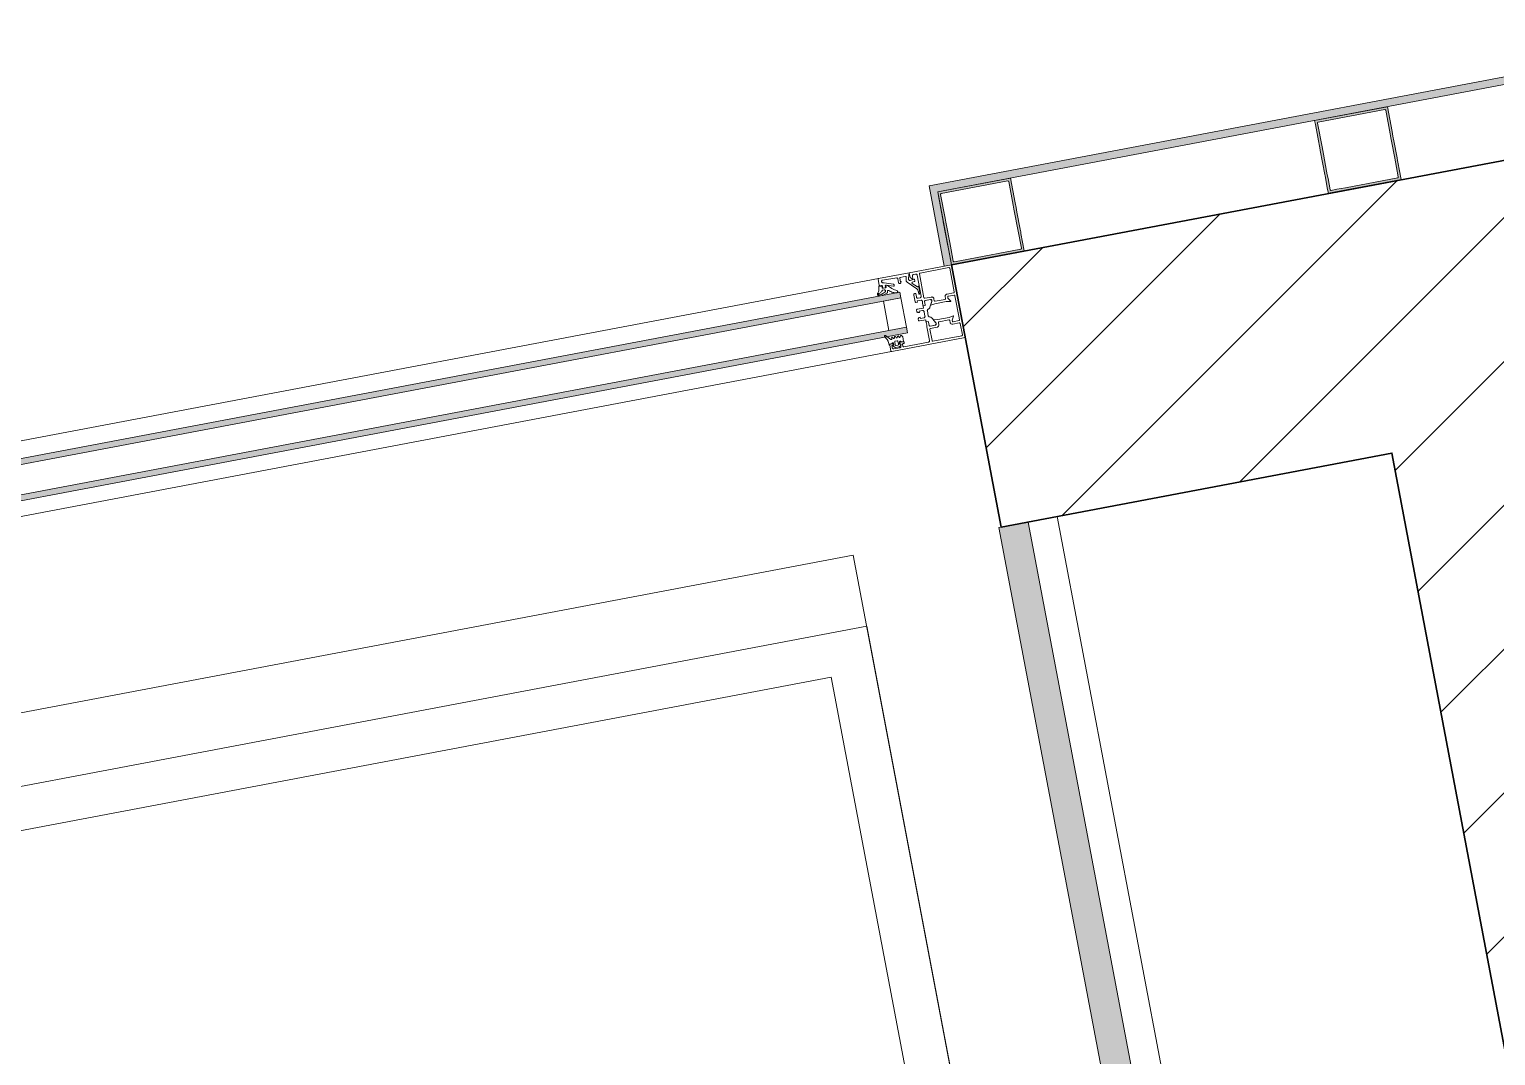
# Model space of a CAD drawing. Header units: centimetres. Extents: x 43491 to 84569, y -30699 to -11680.
# Drawn here: x 44978.7 to 45077.6, y -26191.4 to -26122.1 of the extents above; entities that cross this region are included whole.
import ezdxf

# ---------------------------------------------------------------- set-up
doc = ezdxf.new("R2010")
doc.units = ezdxf.units.CM
doc.header["$LTSCALE"] = 50.8
doc.layers.get('0').update_dxf_attribs({"lineweight": 18})
for name, color, linetype, lineweight in [('0-PROJET-DESSINS CRÉES', 7, 'Continuous', 9), ('0-PROJET-MENUISERIES EXT', 7, 'Continuous', 5), ('0-PROJET-MUR BETON', 7, 'Continuous', 35)]:
    doc.layers.add(name, color=color, linetype=linetype, lineweight=lineweight)

# ---------------------------------------------------------------- blocks, each defined once
blk = doc.blocks.new('Groupe-146-1')
at = {"color": 7, "lineweight": 13, "flags": 128}
for points in [[(6220.689, -48225.78), (6220.492, -48225.817), (6220.474, -48225.824), (6220.46, -48225.838), (6220.452, -48225.856), (6220.452, -48225.876), (6220.497, -48226.111), (6220.556, -48226.1), (6220.531, -48226.169), (6220.523, -48226.19), (6220.509, -48226.208), (6220.49, -48226.221), (6220.468, -48226.229), (6220.446, -48226.23), (6220.423, -48226.224), (6220.404, -48226.213), (6220.388, -48226.196), (6220.377, -48226.176), (6220.324, -48225.898), (6220.317, -48225.88), (6220.304, -48225.866), (6220.287, -48225.858), (6220.268, -48225.857), (6219.3, -48225.996), (6219.275, -48226.005), (6219.252, -48226.021), (6219.235, -48226.043), (6219.225, -48226.069), (6219.222, -48226.096), (6219.227, -48226.124), (6219.24, -48226.149), (6219.259, -48226.169), (6219.283, -48226.183), (6219.31, -48226.19), (6219.338, -48226.188), (6219.391, -48226.178), (6219.397, -48226.178), (6219.403, -48226.177), (6219.408, -48226.178), (6219.4, -48226.177), (6219.408, -48226.178), (6220.038, -48226.281), (6220.038, -48226.281), (6220.056, -48226.288), (6220.071, -48226.302), (6220.079, -48226.321), (6220.085, -48226.352), (6220.084, -48226.371), (6220.077, -48226.389), (6220.064, -48226.403), (6220.046, -48226.41), (6220.027, -48226.411), (6220.027, -48226.411), (6219.538, -48226.331), (6219.538, -48226.331), (6219.519, -48226.332), (6219.502, -48226.339), (6219.488, -48226.353), (6219.481, -48226.371), (6219.481, -48226.39), (6219.495, -48226.464), (6219.495, -48226.483), (6219.487, -48226.501), (6219.473, -48226.515), (6219.455, -48226.522), (6219.357, -48226.541), (6219.337, -48226.541), (6219.319, -48226.533), (6219.306, -48226.519), (6219.299, -48226.501), (6219.28, -48226.403), (6219.273, -48226.385), (6219.259, -48226.371), (6219.241, -48226.363), (6219.221, -48226.363), (6219.123, -48226.382), (6219.104, -48226.381), (6219.086, -48226.374), (6219.072, -48226.36), (6219.065, -48226.342), (6218.99, -48225.949), (6218.991, -48225.929), (6218.998, -48225.911), (6219.012, -48225.898), (6219.03, -48225.89), (6221.094, -48225.5), (6221.112, -48225.598), (6221.101, -48225.6), (6221.081, -48225.609), (6221.066, -48225.625), (6221.06, -48225.645), (6221.039, -48225.916), (6221.041, -48225.943), (6221.05, -48225.969), (6221.066, -48225.991), (6221.087, -48226.009), (6221.112, -48226.02), (6221.139, -48226.023), (6221.166, -48226.02), (6221.433, -48225.944), (6221.445, -48225.946), (6221.454, -48225.954), (6221.471, -48226.042), (6221.471, -48226.06), (6221.464, -48226.078), (6221.452, -48226.091), (6221.435, -48226.099), (6221.314, -48226.133), (6221.297, -48226.141), (6221.285, -48226.155), (6221.278, -48226.173), (6221.279, -48226.192), (6221.286, -48226.209), (6221.299, -48226.222), (6221.649, -48226.46), (6221.66, -48226.463), (6221.671, -48226.459), (6221.679, -48226.45), (6221.703, -48226.409), (6221.708, -48226.403), (6221.712, -48226.401), (6221.717, -48226.401), (6221.721, -48226.404), (6221.724, -48226.411), (6221.785, -48226.733), (6221.785, -48226.746), (6221.78, -48226.757), (6221.771, -48226.766), (6221.76, -48226.791), (6221.76, -48226.817), (6221.78, -48226.92), (6221.78, -48226.931), (6221.776, -48226.94), (6221.769, -48226.947), (6221.76, -48226.951), (6221.751, -48226.95), (6221.742, -48226.947), (6221.735, -48226.94), (6221.731, -48226.929), (6221.694, -48226.737), (6221.681, -48226.689), (6221.661, -48226.643), (6221.628, -48226.607), (6221.587, -48226.576), (6221.549, -48226.549), (6220.948, -48226.14), (6220.924, -48226.119), (6220.905, -48226.095), (6220.891, -48226.066), (6220.884, -48226.036), (6220.883, -48226.005), (6220.898, -48225.804), (6220.896, -48225.786), (6220.888, -48225.77), (6220.874, -48225.758), (6220.857, -48225.751), (6220.839, -48225.751)], [(6222.292, -48229.14), (6222.273, -48229.042), (6222.238, -48228.855), (6222.239, -48228.84), (6222.248, -48228.827), (6222.262, -48228.82), (6222.36, -48228.802), (6222.376, -48228.803), (6222.388, -48228.812), (6222.395, -48228.826), (6222.44, -48229.061), (6222.447, -48229.079), (6222.461, -48229.093), (6222.479, -48229.101), (6222.498, -48229.101), (6222.881, -48229.029), (6222.899, -48229.021), (6222.913, -48229.008), (6222.921, -48228.99), (6222.921, -48228.97), (6222.908, -48228.901), (6222.727, -48228.691), (6222.725, -48228.685), (6222.725, -48228.678), (6222.729, -48228.673), (6222.735, -48228.67), (6222.739, -48228.669), (6223.026, -48228.665), (6223.793, -48228.52), (6224.061, -48228.419), (6224.065, -48228.418), (6224.072, -48228.418), (6224.077, -48228.422), (6224.081, -48228.428), (6224.081, -48228.435), (6223.989, -48228.697), (6224.002, -48228.765), (6224.009, -48228.784), (6224.023, -48228.797), (6224.041, -48228.805), (6224.06, -48228.805), (6224.444, -48228.733), (6224.462, -48228.725), (6224.476, -48228.712), (6224.483, -48228.694), (6224.483, -48228.674), (6224.439, -48228.438), (6224.221, -48227.289), (6224.176, -48227.053), (6224.169, -48227.035), (6224.155, -48227.021), (6224.137, -48227.013), (6224.118, -48227.013), (6223.735, -48227.086), (6223.717, -48227.093), (6223.703, -48227.107), (6223.695, -48227.125), (6223.695, -48227.144), (6223.708, -48227.213), (6223.889, -48227.423), (6223.891, -48227.43), (6223.891, -48227.436), (6223.887, -48227.442), (6223.881, -48227.445), (6223.877, -48227.445), (6223.59, -48227.449), (6222.823, -48227.594), (6222.555, -48227.696), (6222.551, -48227.697), (6222.544, -48227.696), (6222.539, -48227.692), (6222.536, -48227.686), (6222.536, -48227.68), (6222.627, -48227.418), (6222.614, -48227.349), (6222.607, -48227.331), (6222.593, -48227.317), (6222.575, -48227.309), (6222.556, -48227.309), (6222.173, -48227.382), (6222.154, -48227.389), (6222.141, -48227.403), (6222.133, -48227.421), (6222.133, -48227.44), (6222.177, -48227.676), (6222.176, -48227.691), (6222.167, -48227.704), (6222.153, -48227.711), (6222.055, -48227.73), (6222.04, -48227.728), (6222.027, -48227.72), (6222.02, -48227.706), (6221.985, -48227.519), (6221.989, -48227.517), (6221.998, -48227.504), (6221.999, -48227.488), (6221.991, -48227.444), (6221.984, -48227.43), (6221.971, -48227.421), (6221.966, -48227.421), (6221.961, -48227.391), (6221.953, -48227.373), (6221.94, -48227.359), (6221.922, -48227.352), (6221.902, -48227.351), (6221.627, -48227.404), (6221.642, -48227.482), (6221.544, -48227.501), (6221.528, -48227.501), (6221.513, -48227.497), (6221.5, -48227.488), (6221.491, -48227.476), (6221.485, -48227.461), (6221.402, -48227.019), (6221.4, -48226.997), (6221.403, -48226.974), (6221.411, -48226.954), (6221.424, -48226.935), (6221.44, -48226.92), (6221.46, -48226.909), (6221.481, -48226.902), (6221.53, -48226.893), (6221.577, -48227.138), (6221.583, -48227.16), (6221.595, -48227.179), (6221.61, -48227.196), (6221.628, -48227.208), (6221.649, -48227.216), (6221.671, -48227.22), (6221.694, -48227.218), (6221.821, -48227.194), (6221.843, -48227.187), (6221.862, -48227.176), (6221.879, -48227.161), (6221.891, -48227.142), (6221.899, -48227.121), (6221.903, -48227.099), (6221.901, -48227.077), (6221.635, -48225.672), (6221.628, -48225.65), (6221.617, -48225.631), (6221.602, -48225.615), (6221.583, -48225.602), (6221.563, -48225.594), (6221.54, -48225.591), (6221.518, -48225.592), (6221.39, -48225.616), (6221.369, -48225.623), (6221.35, -48225.634), (6221.333, -48225.649), (6221.321, -48225.668), (6221.312, -48225.689), (6221.309, -48225.711), (6221.311, -48225.733), (6221.344, -48225.91), (6221.285, -48225.921), (6221.157, -48225.834), (6221.094, -48225.5), (6223.943, -48224.96), (6223.993, -48225.225), (6224.319, -48226.945), (6224.324, -48226.974), (6224.631, -48228.595), (6224.65, -48228.694), (6224.823, -48229.607), (6224.873, -48229.873), (6219.911, -48230.812), (6219.892, -48230.812), (6219.874, -48230.805), (6219.86, -48230.791), (6219.853, -48230.773), (6219.779, -48230.38), (6219.779, -48230.36), (6219.786, -48230.342), (6219.8, -48230.328), (6219.818, -48230.321), (6219.946, -48230.297), (6219.966, -48230.297), (6219.984, -48230.305), (6219.997, -48230.319), (6220.005, -48230.337), (6220.014, -48230.386), (6219.916, -48230.404), (6219.943, -48230.552), (6219.952, -48230.577), (6219.966, -48230.598), (6219.985, -48230.616), (6220.009, -48230.628), (6220.034, -48230.633), (6220.06, -48230.631), (6220.453, -48230.557), (6220.478, -48230.549), (6220.5, -48230.535), (6220.517, -48230.515), (6220.529, -48230.492), (6220.534, -48230.466), (6220.533, -48230.44), (6220.505, -48230.293), (6220.407, -48230.311), (6220.398, -48230.262), (6220.398, -48230.243), (6220.405, -48230.225), (6220.419, -48230.211), (6220.437, -48230.204), (6220.693, -48230.155), (6220.712, -48230.156), (6220.73, -48230.163), (6220.744, -48230.177), (6220.751, -48230.195), (6220.755, -48230.215), (6220.755, -48230.234), (6220.747, -48230.252), (6220.733, -48230.266), (6220.715, -48230.273), (6220.686, -48230.279), (6220.668, -48230.286), (6220.654, -48230.3), (6220.646, -48230.318), (6220.646, -48230.337), (6220.668, -48230.455), (6220.675, -48230.473), (6220.689, -48230.487), (6220.707, -48230.495), (6220.727, -48230.495), (6222.387, -48230.181), (6222.412, -48230.173), (6222.434, -48230.158), (6222.451, -48230.139), (6222.463, -48230.115), (6222.468, -48230.09), (6222.467, -48230.064)], [(6221.794, -48225.54), (6221.785, -48225.552), (6221.781, -48225.568), (6221.781, -48225.583), (6222.084, -48227.185), (6222.092, -48227.203), (6222.105, -48227.217), (6222.123, -48227.224), (6222.143, -48227.225), (6222.585, -48227.141), (6222.618, -48227.138), (6222.652, -48227.143), (6222.683, -48227.155), (6222.711, -48227.174), (6222.734, -48227.199), (6222.75, -48227.228), (6222.76, -48227.26), (6222.784, -48227.388), (6222.792, -48227.406), (6222.805, -48227.42), (6222.823, -48227.428), (6222.843, -48227.428), (6223.511, -48227.301), (6223.529, -48227.294), (6223.543, -48227.28), (6223.551, -48227.262), (6223.551, -48227.243), (6223.527, -48227.115), (6223.524, -48227.082), (6223.529, -48227.048), (6223.541, -48227.017), (6223.56, -48226.989), (6223.585, -48226.967), (6223.614, -48226.95), (6223.646, -48226.94), (6224.088, -48226.856), (6224.106, -48226.849), (6224.12, -48226.835), (6224.128, -48226.817), (6224.128, -48226.798), (6223.825, -48225.196), (6223.819, -48225.181), (6223.81, -48225.169), (6223.797, -48225.16), (6223.782, -48225.156), (6223.766, -48225.156), (6221.821, -48225.525), (6221.806, -48225.53)], [(6219.08, -48226.404), (6219.067, -48226.408), (6219.056, -48226.418), (6219.052, -48226.432), (6219.049, -48226.529), (6219.049, -48226.61), (6219.046, -48226.668), (6219.037, -48226.725), (6219.021, -48226.781), (6218.998, -48226.835), (6218.97, -48226.885), (6218.964, -48226.893), (6218.954, -48226.919), (6218.949, -48226.946), (6218.951, -48226.974), (6218.959, -48227.001), (6218.974, -48227.025), (6218.993, -48227.045), (6219.017, -48227.06), (6219.043, -48227.069), (6219.071, -48227.072), (6219.098, -48227.068), (6219.263, -48227.037), (6219.292, -48227.03), (6219.319, -48227.021), (6219.346, -48227.009), (6219.575, -48226.89), (6219.596, -48226.875), (6219.613, -48226.856), (6219.624, -48226.833), (6219.629, -48226.808), (6219.628, -48226.782), (6219.623, -48226.76), (6219.623, -48226.74), (6219.629, -48226.722), (6219.642, -48226.707), (6219.659, -48226.697), (6219.678, -48226.693), (6219.697, -48226.697), (6219.714, -48226.706), (6219.78, -48226.744), (6219.848, -48226.777), (6219.919, -48226.804), (6219.992, -48226.826), (6220.066, -48226.842), (6220.141, -48226.852), (6220.192, -48226.855), (6220.208, -48226.855), (6220.225, -48226.854), (6220.241, -48226.852), (6220.261, -48226.848), (6220.281, -48226.841), (6220.299, -48226.827), (6220.311, -48226.809), (6220.317, -48226.788), (6220.317, -48226.766), (6220.309, -48226.746), (6220.296, -48226.728), (6220.278, -48226.716), (6220.186, -48226.686), (6220.093, -48226.649), (6220.003, -48226.606), (6219.916, -48226.556), (6219.838, -48226.505), (6219.79, -48226.469), (6219.706, -48226.414), (6219.619, -48226.364), (6219.558, -48226.335), (6219.548, -48226.333), (6219.539, -48226.334), (6219.53, -48226.338), (6219.523, -48226.345), (6219.518, -48226.354), (6219.517, -48226.363), (6219.538, -48226.476), (6219.538, -48226.488), (6219.533, -48226.499), (6219.525, -48226.507), (6219.514, -48226.511), (6219.298, -48226.552), (6219.285, -48226.552), (6219.273, -48226.545), (6219.265, -48226.535), (6219.263, -48226.522), (6219.259, -48226.435), (6219.255, -48226.421), (6219.245, -48226.41), (6219.23, -48226.406)], [(6219.264, -48226.719), (6219.278, -48226.701), (6219.297, -48226.688), (6219.318, -48226.681), (6219.407, -48226.664), (6219.429, -48226.663), (6219.452, -48226.668), (6219.471, -48226.68), (6219.487, -48226.696), (6219.497, -48226.717), (6219.501, -48226.739), (6219.499, -48226.762), (6219.491, -48226.783), (6219.477, -48226.801), (6219.458, -48226.814), (6219.245, -48226.946), (6219.228, -48226.955), (6219.211, -48226.963), (6219.193, -48226.969), (6219.088, -48226.998), (6219.07, -48227.002), (6219.052, -48226.999), (6219.036, -48226.989), (6219.025, -48226.974), (6219.02, -48226.957), (6219.021, -48226.938), (6219.03, -48226.922), (6219.043, -48226.909), (6219.06, -48226.903), (6219.106, -48226.881), (6219.149, -48226.853), (6219.188, -48226.82), (6219.223, -48226.782), (6219.252, -48226.74)], [(6222.153, -48227.711), (6222.167, -48227.704), (6222.176, -48227.691), (6222.177, -48227.676), (6222.133, -48227.44), (6222.133, -48227.421), (6222.141, -48227.403), (6222.154, -48227.389), (6222.173, -48227.382), (6222.521, -48227.316), (6222.549, -48227.319), (6222.575, -48227.329), (6222.598, -48227.347), (6222.614, -48227.37), (6222.623, -48227.397), (6222.625, -48227.426), (6222.618, -48227.453), (6222.488, -48227.824), (6222.476, -48227.859), (6222.458, -48227.89), (6222.433, -48227.916), (6222.348, -48227.984), (6222.33, -48228.004), (6222.319, -48228.027), (6222.313, -48228.053), (6222.315, -48228.079), (6222.376, -48228.4), (6222.384, -48228.425), (6222.398, -48228.447), (6222.418, -48228.464), (6222.441, -48228.476), (6222.546, -48228.509), (6222.578, -48228.524), (6222.606, -48228.546), (6222.63, -48228.574), (6222.886, -48228.872), (6222.903, -48228.895), (6222.912, -48228.922), (6222.913, -48228.95), (6222.907, -48228.978), (6222.892, -48229.003), (6222.872, -48229.022), (6222.846, -48229.035), (6222.498, -48229.101), (6222.479, -48229.101), (6222.461, -48229.093), (6222.447, -48229.079), (6222.44, -48229.061), (6222.395, -48228.826), (6222.388, -48228.812), (6222.376, -48228.803), (6222.36, -48228.802), (6222.281, -48228.817), (6222.262, -48228.816), (6222.244, -48228.809), (6222.23, -48228.795), (6222.223, -48228.777), (6222.203, -48228.674), (6221.781, -48228.754), (6221.761, -48228.753), (6221.744, -48228.746), (6221.73, -48228.732), (6221.723, -48228.714), (6221.707, -48228.632), (6221.706, -48228.606), (6221.711, -48228.58), (6221.723, -48228.557), (6221.74, -48228.538), (6221.762, -48228.523), (6221.833, -48228.489), (6221.851, -48228.588), (6222.077, -48228.545), (6222.102, -48228.537), (6222.124, -48228.522), (6222.141, -48228.503), (6222.153, -48228.48), (6222.158, -48228.454), (6222.157, -48228.428), (6222.101, -48228.133), (6222.093, -48228.108), (6222.079, -48228.086), (6222.059, -48228.069), (6222.036, -48228.057), (6222.01, -48228.052), (6221.984, -48228.053), (6221.758, -48228.096), (6221.777, -48228.195), (6221.699, -48228.189), (6221.673, -48228.183), (6221.65, -48228.172), (6221.63, -48228.154), (6221.616, -48228.132), (6221.608, -48228.108), (6221.592, -48228.026), (6221.592, -48228.006), (6221.6, -48227.988), (6221.614, -48227.975), (6221.632, -48227.967), (6222.055, -48227.887), (6222.035, -48227.784), (6222.035, -48227.765), (6222.043, -48227.747), (6222.057, -48227.733), (6222.075, -48227.726)], [(6223.031, -48229.148), (6223.002, -48229.165), (6222.97, -48229.175), (6222.528, -48229.258), (6222.51, -48229.266), (6222.496, -48229.279), (6222.488, -48229.297), (6222.488, -48229.317), (6222.633, -48230.083), (6222.641, -48230.101), (6222.654, -48230.115), (6222.672, -48230.123), (6222.692, -48230.123), (6224.637, -48229.755), (6224.655, -48229.747), (6224.669, -48229.734), (6224.677, -48229.716), (6224.677, -48229.696), (6224.532, -48228.93), (6224.525, -48228.912), (6224.511, -48228.898), (6224.493, -48228.89), (6224.473, -48228.89), (6224.031, -48228.974), (6223.998, -48228.976), (6223.965, -48228.971), (6223.933, -48228.959), (6223.905, -48228.94), (6223.883, -48228.915), (6223.866, -48228.886), (6223.856, -48228.854), (6223.832, -48228.726), (6223.824, -48228.708), (6223.811, -48228.694), (6223.793, -48228.687), (6223.773, -48228.687), (6223.105, -48228.813), (6223.087, -48228.82), (6223.073, -48228.834), (6223.066, -48228.852), (6223.065, -48228.872), (6223.09, -48228.999), (6223.092, -48229.033), (6223.087, -48229.066), (6223.075, -48229.097), (6223.056, -48229.125)], [(6222.97, -48229.175), (6222.528, -48229.258), (6222.51, -48229.266), (6222.496, -48229.279), (6222.488, -48229.297), (6222.488, -48229.317), (6222.633, -48230.083), (6222.641, -48230.101), (6222.654, -48230.115), (6222.672, -48230.123), (6222.692, -48230.123), (6224.637, -48229.755), (6224.655, -48229.747), (6224.669, -48229.734), (6224.677, -48229.716), (6224.677, -48229.696), (6224.532, -48228.93), (6224.525, -48228.912), (6224.511, -48228.898), (6224.493, -48228.89), (6224.473, -48228.89), (6224.031, -48228.974), (6223.998, -48228.976), (6223.965, -48228.971), (6223.933, -48228.959), (6223.905, -48228.94), (6223.883, -48228.915), (6223.866, -48228.886), (6223.856, -48228.854), (6223.832, -48228.726), (6223.824, -48228.708), (6223.811, -48228.694), (6223.793, -48228.687), (6223.773, -48228.687), (6223.105, -48228.813), (6223.087, -48228.82), (6223.073, -48228.834), (6223.066, -48228.852), (6223.065, -48228.872), (6223.09, -48228.999), (6223.092, -48229.033), (6223.087, -48229.066), (6223.075, -48229.097), (6223.056, -48229.125), (6223.031, -48229.148), (6223.002, -48229.165)]]:
    blk.add_lwpolyline(points, close=True, dxfattribs=at)
at = {"lineweight": 13}
for points in [[(6219.734, -48230.361, 0), (6219.738, -48230.369, 0), (6219.742, -48230.376, 0), (6219.748, -48230.382, 0), (6219.756, -48230.386, 0), (6219.764, -48230.389, 0), (6219.772, -48230.39, 0), (6219.78, -48230.389, 0), (6219.766, -48230.311, 0), (6219.933, -48230.279, 0), (6219.932, -48230.273, 0), (6219.932, -48230.264, 0), (6219.934, -48230.255, 0), (6219.937, -48230.247, 0), (6219.942, -48230.239, 0), (6219.948, -48230.233, 0), (6219.955, -48230.228, 0), (6219.963, -48230.224, 0), (6219.971, -48230.221, 0), (6219.98, -48230.22, 0), (6219.989, -48230.22, 0), (6219.997, -48230.222, 0), (6220.006, -48230.226, 0), (6220.013, -48230.231, 0), (6220.019, -48230.237, 0), (6220.025, -48230.244, 0), (6220.028, -48230.252, 0), (6220.031, -48230.261, 0), (6220.055, -48230.388, 0), (6220.016, -48230.396, 0), (6220.009, -48230.398, 0), (6220.003, -48230.401, 0), (6219.998, -48230.406, 0), (6219.994, -48230.412, 0), (6219.992, -48230.419, 0), (6219.991, -48230.426, 0), (6219.992, -48230.433, 0), (6219.995, -48230.44, 0), (6219.999, -48230.445, 0), (6220.004, -48230.45, 0), (6220.126, -48230.533, 0), (6220.135, -48230.538, 0), (6220.144, -48230.541, 0), (6220.154, -48230.542, 0), (6220.164, -48230.541, 0), (6220.422, -48230.492, 0), (6220.432, -48230.489, 0), (6220.44, -48230.484, 0), (6220.448, -48230.478, 0), (6220.454, -48230.471, 0), (6220.537, -48230.349, 0), (6220.541, -48230.343, 0), (6220.542, -48230.336, 0), (6220.542, -48230.329, 0), (6220.541, -48230.322, 0), (6220.538, -48230.316, 0), (6220.533, -48230.31, 0), (6220.527, -48230.306, 0), (6220.521, -48230.303, 0), (6220.514, -48230.302, 0), (6220.507, -48230.303, 0), (6220.468, -48230.31, 0), (6220.443, -48230.182, 0), (6220.443, -48230.174, 0), (6220.443, -48230.165, 0), (6220.446, -48230.156, 0), (6220.449, -48230.148, 0), (6220.454, -48230.141, 0), (6220.461, -48230.135, 0), (6220.468, -48230.13, 0), (6220.476, -48230.126, 0), (6220.484, -48230.124, 0), (6220.493, -48230.123, 0), (6220.502, -48230.124, 0), (6220.511, -48230.126, 0), (6220.519, -48230.13, 0), (6220.526, -48230.136, 0), (6220.532, -48230.142, 0), (6220.537, -48230.149, 0), (6220.54, -48230.157, 0), (6220.542, -48230.164, 0), (6220.709, -48230.132, 0), (6220.651, -48229.828, 0), (6220.567, -48229.74, 0), (6220.561, -48229.735, 0), (6220.554, -48229.731, 0), (6220.546, -48229.728, 0), (6220.538, -48229.728, 0), (6220.53, -48229.728, 0), (6220.522, -48229.731, 0), (6220.515, -48229.735, 0), (6220.509, -48229.74, 0), (6220.504, -48229.746, 0), (6220.501, -48229.753, 0), (6220.498, -48229.761, 0), (6220.487, -48229.832, 0), (6220.485, -48229.84, 0), (6220.481, -48229.847, 0), (6220.476, -48229.853, 0), (6220.47, -48229.859, 0), (6220.462, -48229.863, 0), (6220.455, -48229.865, 0), (6220.446, -48229.866, 0), (6220.438, -48229.865, 0), (6220.431, -48229.862, 0), (6220.424, -48229.858, 0), (6220.418, -48229.853, 0), (6220.413, -48229.846, 0), (6220.376, -48229.784, 0), (6220.371, -48229.778, 0), (6220.365, -48229.772, 0), (6220.358, -48229.768, 0), (6220.35, -48229.766, 0), (6220.342, -48229.765, 0), (6220.334, -48229.765, 0), (6220.326, -48229.768, 0), (6220.319, -48229.772, 0), (6220.313, -48229.777, 0), (6220.308, -48229.783, 0), (6220.304, -48229.79, 0), (6220.302, -48229.798, 0), (6220.29, -48229.869, 0), (6220.288, -48229.877, 0), (6220.284, -48229.884, 0), (6220.279, -48229.891, 0), (6220.273, -48229.896, 0), (6220.266, -48229.9, 0), (6220.258, -48229.902, 0), (6220.25, -48229.903, 0), (6220.242, -48229.902, 0), (6220.234, -48229.899, 0), (6220.227, -48229.895, 0), (6220.221, -48229.89, 0), (6220.216, -48229.883, 0), (6220.179, -48229.821, 0), (6220.174, -48229.815, 0), (6220.168, -48229.81, 0), (6220.161, -48229.805, 0), (6220.154, -48229.803, 0), (6220.146, -48229.802, 0), (6220.137, -48229.803, 0), (6220.13, -48229.805, 0), (6220.123, -48229.809, 0), (6220.116, -48229.814, 0), (6220.111, -48229.82, 0), (6220.108, -48229.828, 0), (6220.105, -48229.835, 0), (6220.094, -48229.906, 0), (6220.092, -48229.914, 0), (6220.088, -48229.922, 0), (6220.083, -48229.928, 0), (6220.077, -48229.933, 0), (6220.069, -48229.937, 0), (6220.062, -48229.939, 0), (6220.053, -48229.94, 0), (6220.045, -48229.939, 0), (6220.038, -48229.936, 0), (6220.031, -48229.932, 0), (6220.025, -48229.927, 0), (6220.02, -48229.92, 0), (6219.983, -48229.859, 0), (6219.978, -48229.852, 0), (6219.972, -48229.847, 0), (6219.965, -48229.843, 0), (6219.958, -48229.84, 0), (6219.95, -48229.839, 0), (6219.942, -48229.84, 0), (6219.934, -48229.842, 0), (6219.927, -48229.845, 0), (6219.921, -48229.85, 0), (6219.916, -48229.856, 0), (6219.912, -48229.863, 0), (6219.909, -48229.871, 0), (6219.908, -48229.879, 0), (6219.909, -48229.887, 0), (6219.922, -48229.957, 0), (6219.923, -48229.964, 0), (6219.923, -48229.972, 0), (6219.92, -48229.981, 0), (6219.917, -48229.989, 0), (6219.912, -48229.996, 0), (6219.906, -48230.002, 0), (6219.9, -48230.007, 0), (6219.892, -48230.011, 0), (6219.884, -48230.014, 0), (6219.875, -48230.015, 0), (6219.867, -48230.014, 0), (6219.858, -48230.013, 0), (6219.85, -48230.009, 0), (6219.843, -48230.005, 0), (6219.483, -48229.736, 0), (6219.477, -48229.732, 0), (6219.469, -48229.73, 0), (6219.462, -48229.728, 0), (6219.454, -48229.729, 0), (6219.446, -48229.73, 0), (6219.439, -48229.734, 0), (6219.433, -48229.738, 0), (6219.427, -48229.744, 0), (6219.423, -48229.751, 0), (6219.421, -48229.758, 0), (6219.419, -48229.766, 0), (6219.42, -48229.773, 0), (6219.421, -48229.781, 0), (6219.424, -48229.788, 0), (6219.429, -48229.794, 0), (6219.588, -48229.979, 0), (6219.604, -48229.999, 0), (6219.618, -48230.019, 0), (6219.631, -48230.04, 0), (6219.643, -48230.062, 0), (6219.654, -48230.085, 0), (6219.662, -48230.108, 0), (6219.67, -48230.132, 0), (6219.734, -48230.361, 0)], [(6220.153, -48230.37, 0), (6220.116, -48230.173, 0), (6220.115, -48230.164, 0), (6220.116, -48230.156, 0), (6220.118, -48230.147, 0), (6220.122, -48230.139, 0), (6220.126, -48230.132, 0), (6220.133, -48230.126, 0), (6220.14, -48230.121, 0), (6220.147, -48230.117, 0), (6220.156, -48230.115, 0), (6220.274, -48230.092, 0), (6220.282, -48230.091, 0), (6220.291, -48230.092, 0), (6220.3, -48230.094, 0), (6220.308, -48230.098, 0), (6220.315, -48230.103, 0), (6220.321, -48230.109, 0), (6220.326, -48230.116, 0), (6220.33, -48230.124, 0), (6220.332, -48230.132, 0), (6220.369, -48230.329, 0), (6220.37, -48230.337, 0), (6220.37, -48230.346, 0), (6220.367, -48230.354, 0), (6220.364, -48230.362, 0), (6220.359, -48230.37, 0), (6220.353, -48230.376, 0), (6220.346, -48230.381, 0), (6220.338, -48230.385, 0), (6220.33, -48230.387, 0), (6220.212, -48230.409, 0), (6220.203, -48230.41, 0), (6220.194, -48230.41, 0), (6220.186, -48230.408, 0), (6220.178, -48230.404, 0), (6220.171, -48230.399, 0), (6220.164, -48230.393, 0), (6220.159, -48230.386, 0), (6220.156, -48230.378, 0), (6220.153, -48230.37, 0)]]:
    blk.add_polyline3d(points, dxfattribs=at)
blk = doc.blocks.new('Groupe-147-1')
at = {"color": 7, "lineweight": 13, "flags": 128}
blk.add_lwpolyline([(6219.263, -48226.522), (6219.265, -48226.535), (6219.273, -48226.545), (6219.285, -48226.552), (6219.298, -48226.552)], dxfattribs=at)
blk.add_blockref('Groupe-146-1', (0, 0))
blk = doc.blocks.new('Groupe-176-1')
at = {"layer": '0-PROJET-DESSINS CRÉES', "color": 253, "linetype": 'Continuous', "lineweight": 5, "flags": 128}
for points in [[(6217.319, -48244.553), (6236.137, -48343.925), (6029.805, -48382.999), (6010.986, -48283.628)], [(6218.227, -48249.347), (6235.23, -48339.13), (6033.81, -48377.275), (6016.807, -48287.492)], [(6215.824, -48252.782), (6231.737, -48336.812), (6036.212, -48373.84), (6020.299, -48289.81)]]:
    blk.add_lwpolyline(points, close=True, dxfattribs=at)

msp = doc.modelspace()

# ---------------------------------------------------------------- hatches: boundary and pattern name
at = {"linetype": 'Continuous', "lineweight": 0}
h = msp.add_hatch(color=7, dxfattribs=at)
h.paths.add_polyline_path([(45070.261, -26127.344), (45070.577, -26129.014), (45070.637, -26129.329), (45070.696, -26129.643), (45070.914, -26130.793), (45070.949, -26130.979), (45070.968, -26131.078), (45071.191, -26132.257), (45066.28, -26133.187), (45066.23, -26132.922), (45066.057, -26132.008), (45066.038, -26131.91), (45065.731, -26130.288), (45065.726, -26130.259), (45065.4, -26128.539), (45065.35, -26128.274)])
h.paths.add_polyline_path([(45067.432, -26132.806), (45070.955, -26132.139), (45070.973, -26132.131), (45070.987, -26132.118), (45070.995, -26132.1), (45070.995, -26132.08), (45070.757, -26130.823), (45070.539, -26129.673), (45070.495, -26129.437), (45070.446, -26129.182), (45070.143, -26127.58), (45070.138, -26127.565), (45070.128, -26127.553), (45070.115, -26127.544), (45070.1, -26127.54), (45070.084, -26127.54), (45065.586, -26128.392), (45065.571, -26128.398), (45065.559, -26128.407), (45065.55, -26128.42), (45065.546, -26128.435), (45065.546, -26128.451), (45065.849, -26130.052), (45065.898, -26130.308), (45065.942, -26130.544), (45066.16, -26131.693), (45066.205, -26131.929), (45066.253, -26132.184), (45066.398, -26132.951), (45066.406, -26132.969), (45066.419, -26132.983), (45066.437, -26132.99), (45066.457, -26132.991), (45066.843, -26132.917)])
h = msp.add_hatch(color=7, dxfattribs=at)
h.paths.add_polyline_path([(45044.835, -26132.159), (45045.151, -26133.829), (45045.211, -26134.144), (45045.27, -26134.458), (45045.488, -26135.608), (45045.523, -26135.794), (45045.542, -26135.893), (45045.765, -26137.072), (45040.854, -26138.002), (45040.804, -26137.737), (45040.631, -26136.823), (45040.612, -26136.725), (45040.305, -26135.103), (45040.3, -26135.074), (45039.974, -26133.354), (45039.924, -26133.089)])
h.paths.add_polyline_path([(45042.006, -26137.621), (45045.529, -26136.954), (45045.547, -26136.946), (45045.561, -26136.933), (45045.569, -26136.915), (45045.569, -26136.895), (45045.331, -26135.638), (45045.113, -26134.488), (45045.069, -26134.252), (45045.02, -26133.997), (45044.717, -26132.395), (45044.712, -26132.38), (45044.702, -26132.368), (45044.689, -26132.359), (45044.674, -26132.355), (45044.658, -26132.355), (45040.16, -26133.207), (45040.145, -26133.213), (45040.133, -26133.222), (45040.124, -26133.235), (45040.12, -26133.25), (45040.12, -26133.266), (45040.423, -26134.867), (45040.472, -26135.123), (45040.516, -26135.359), (45040.734, -26136.508), (45040.779, -26136.744), (45040.827, -26136.999), (45040.972, -26137.766), (45040.98, -26137.784), (45040.993, -26137.798), (45041.011, -26137.805), (45041.031, -26137.806), (45041.417, -26137.732)])
at = {"layer": '0-PROJET-DESSINS CRÉES', "linetype": 'Continuous', "lineweight": 0}
msp.add_hatch(color=252, dxfattribs=at).paths.add_polyline_path([(45067.132, -26277.588), (45044.055, -26155.735), (45046.02, -26155.363), (45069.097, -26277.215)])
at = {"layer": '0-PROJET-MENUISERIES EXT', "linetype": 'Continuous', "lineweight": 0}
for color, points in [(7, [(45039.34, -26132.692), (45040.363, -26138.095), (45040.854, -26138.002), (45039.924, -26133.089), (45095.232, -26122.615), (45095.139, -26122.124)]), (254, [(45037.368, -26139.854), (44881.656, -26169.342), (44881.729, -26169.73), (45037.441, -26140.241)]), (254, [(45037.815, -26142.217), (44882.103, -26171.705), (44882.177, -26172.093), (45037.889, -26142.605)])]:
    msp.add_hatch(color=color, dxfattribs=at).paths.add_polyline_path(points)
at = {"layer": '0-PROJET-MUR BETON', "linetype": 'Continuous', "lineweight": 5}
h = msp.add_hatch(dxfattribs=at)
h.set_pattern_fill('hachure A', style=0, pattern_type=2)
h.set_pattern_definition([(45, (38816.9114, 22086.9576), (5.2916667, -4.4097222), [])])
h.paths.add_polyline_path([(45070.635, -26295.258), (45121.544, -26285.618), (45091.783, -26128.376), (45040.858, -26138.02), (45044.207, -26155.706), (45070.561, -26150.715), (45093.637, -26272.568), (45067.283, -26277.559), (45070.673, -26295.458)])

# ---------------------------------------------------------------- linework, layer by layer
at = {"color": 7, "lineweight": 13, "flags": 128}
for points in [[(45070.261, -26127.344), (45070.577, -26129.014), (45070.637, -26129.329), (45070.696, -26129.643), (45070.914, -26130.793), (45070.949, -26130.979), (45070.968, -26131.078), (45071.191, -26132.257), (45066.28, -26133.187), (45066.23, -26132.922), (45066.057, -26132.008), (45066.038, -26131.91), (45065.731, -26130.288), (45065.726, -26130.259), (45065.4, -26128.539), (45065.35, -26128.274)], [(45067.432, -26132.806), (45070.955, -26132.139), (45070.973, -26132.131), (45070.987, -26132.118), (45070.995, -26132.1), (45070.995, -26132.08), (45070.757, -26130.823), (45070.539, -26129.673), (45070.495, -26129.437), (45070.446, -26129.182), (45070.143, -26127.58), (45070.138, -26127.565), (45070.128, -26127.553), (45070.115, -26127.544), (45070.1, -26127.54), (45070.084, -26127.54), (45065.586, -26128.392), (45065.571, -26128.398), (45065.559, -26128.407), (45065.55, -26128.42), (45065.546, -26128.435), (45065.546, -26128.451), (45065.849, -26130.052), (45065.898, -26130.308), (45065.942, -26130.544), (45066.16, -26131.693), (45066.205, -26131.929), (45066.253, -26132.184), (45066.398, -26132.951), (45066.406, -26132.969), (45066.419, -26132.983), (45066.437, -26132.99), (45066.457, -26132.991), (45066.843, -26132.917)], [(45044.835, -26132.159), (45045.151, -26133.829), (45045.211, -26134.144), (45045.27, -26134.458), (45045.488, -26135.608), (45045.523, -26135.794), (45045.542, -26135.893), (45045.765, -26137.072), (45040.854, -26138.002), (45040.804, -26137.737), (45040.631, -26136.823), (45040.612, -26136.725), (45040.305, -26135.103), (45040.3, -26135.074), (45039.974, -26133.354), (45039.924, -26133.089)], [(45042.006, -26137.621), (45045.529, -26136.954), (45045.547, -26136.946), (45045.561, -26136.933), (45045.569, -26136.915), (45045.569, -26136.895), (45045.331, -26135.638), (45045.113, -26134.488), (45045.069, -26134.252), (45045.02, -26133.997), (45044.717, -26132.395), (45044.712, -26132.38), (45044.702, -26132.368), (45044.689, -26132.359), (45044.674, -26132.355), (45044.658, -26132.355), (45040.16, -26133.207), (45040.145, -26133.213), (45040.133, -26133.222), (45040.124, -26133.235), (45040.12, -26133.25), (45040.12, -26133.266), (45040.423, -26134.867), (45040.472, -26135.123), (45040.516, -26135.359), (45040.734, -26136.508), (45040.779, -26136.744), (45040.827, -26136.999), (45040.972, -26137.766), (45040.98, -26137.784), (45040.993, -26137.798), (45041.011, -26137.805), (45041.031, -26137.806), (45041.417, -26137.732)]]:
    msp.add_lwpolyline(points, close=True, dxfattribs=at)
at = {"layer": '0-PROJET-DESSINS CRÉES', "color": 7, "linetype": 'Continuous', "lineweight": 13}
msp.add_line((45071.062, -26276.843), (45047.986, -26154.99), dxfattribs=at)
at = {"layer": '0-PROJET-DESSINS CRÉES', "color": 7, "linetype": 'Continuous', "lineweight": 13, "flags": 128}
msp.add_lwpolyline([(45067.132, -26277.588), (45044.055, -26155.735), (45046.02, -26155.363), (45069.097, -26277.215)], close=True, dxfattribs=at)
at = {"layer": '0-PROJET-MENUISERIES EXT'}
for p, q in [((45098.794, -26127.029), (45040.854, -26138.002)), ((45035.941, -26138.932), (44882.809, -26167.932)), ((45036.808, -26143.855), (44883.811, -26172.829))]:
    msp.add_line(p, q, dxfattribs=at)
at = {"layer": '0-PROJET-MENUISERIES EXT', "flags": 128}
msp.add_lwpolyline([(45039.34, -26132.692), (45040.363, -26138.095), (45040.854, -26138.002), (45039.924, -26133.089), (45095.232, -26122.615), (45095.139, -26122.124)], close=True, dxfattribs=at)
at = {"layer": '0-PROJET-MENUISERIES EXT', "lineweight": 9, "flags": 128}
for points in [[(45037.368, -26139.854), (44881.656, -26169.342), (44881.729, -26169.73), (45037.441, -26140.241)], [(45036.262, -26140.464), (45037.441, -26140.241), (45037.815, -26142.217), (45036.636, -26142.44)], [(45037.815, -26142.217), (44882.103, -26171.705), (44882.177, -26172.093), (45037.889, -26142.605)]]:
    msp.add_lwpolyline(points, close=True, dxfattribs=at)
at = {"layer": '0-PROJET-MUR BETON', "flags": 128}
msp.add_lwpolyline([(45070.635, -26295.258), (45121.544, -26285.618), (45091.783, -26128.376), (45040.858, -26138.02), (45044.207, -26155.706), (45070.561, -26150.715), (45093.637, -26272.568), (45067.283, -26277.559), (45070.673, -26295.458)], dxfattribs=at)

# ---------------------------------------------------------------- block references
at = {"color": 7}
msp.add_blockref('Groupe-147-1', (38816.911, 22086.958), dxfattribs=at)
at = {"layer": '0-PROJET-DESSINS CRÉES', "color": 253}
msp.add_blockref('Groupe-176-1', (38816.911, 22086.958), dxfattribs=at)

doc.saveas('drawing.dxf')
